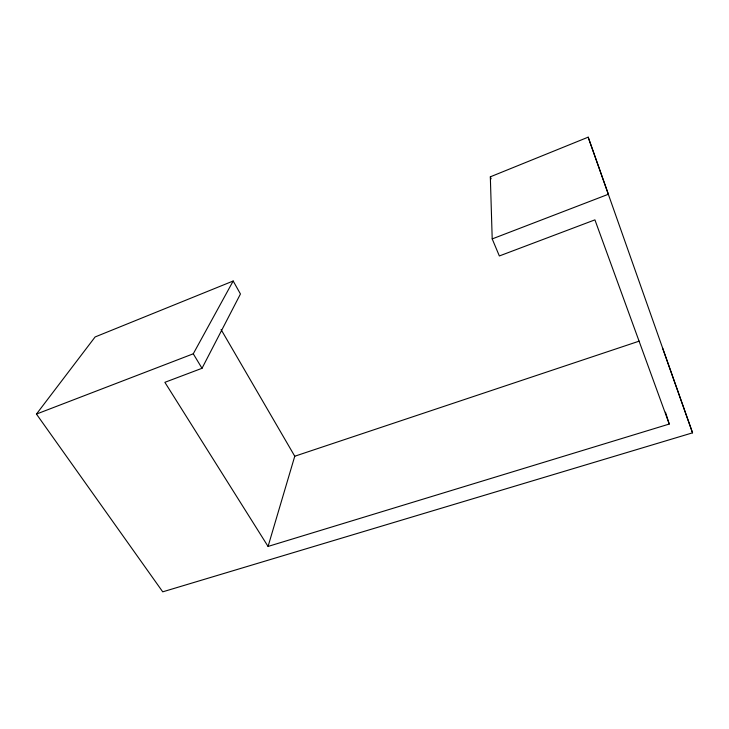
<?xml version="1.0" encoding="UTF-8"?>
<svg xmlns="http://www.w3.org/2000/svg" width="729" height="729" viewBox="0 0 729 729"><rect width="100%" height="100%" fill="white"/><g stroke="black" fill="none" stroke-linecap="round" stroke-linejoin="round"><path stroke-width="1.09" d="M665.468 412.204L669.249 424.05L268.062 546.431L294.762 456.226L221.078 329.554M268.062 546.431L164.872 382.324L202.015 368.291L240.452 293.978L233.18 281.011L95.107 336.962L36.45 414.072L162.731 591.83L692.55 432.835L588.175 137.17L490.325 176.819L492.203 238.912L499.356 255.961L594.919 219.857L669.249 424.05M36.45 414.072L193.267 353.802L233.18 281.011M492.203 238.912L608.369 194.26L588.175 137.17M294.762 456.226L639.187 341.145M193.267 353.802L202.015 368.291M490.325 176.819L491.136 178.805M662.479 347.76L692.55 432.835"/></g></svg>
